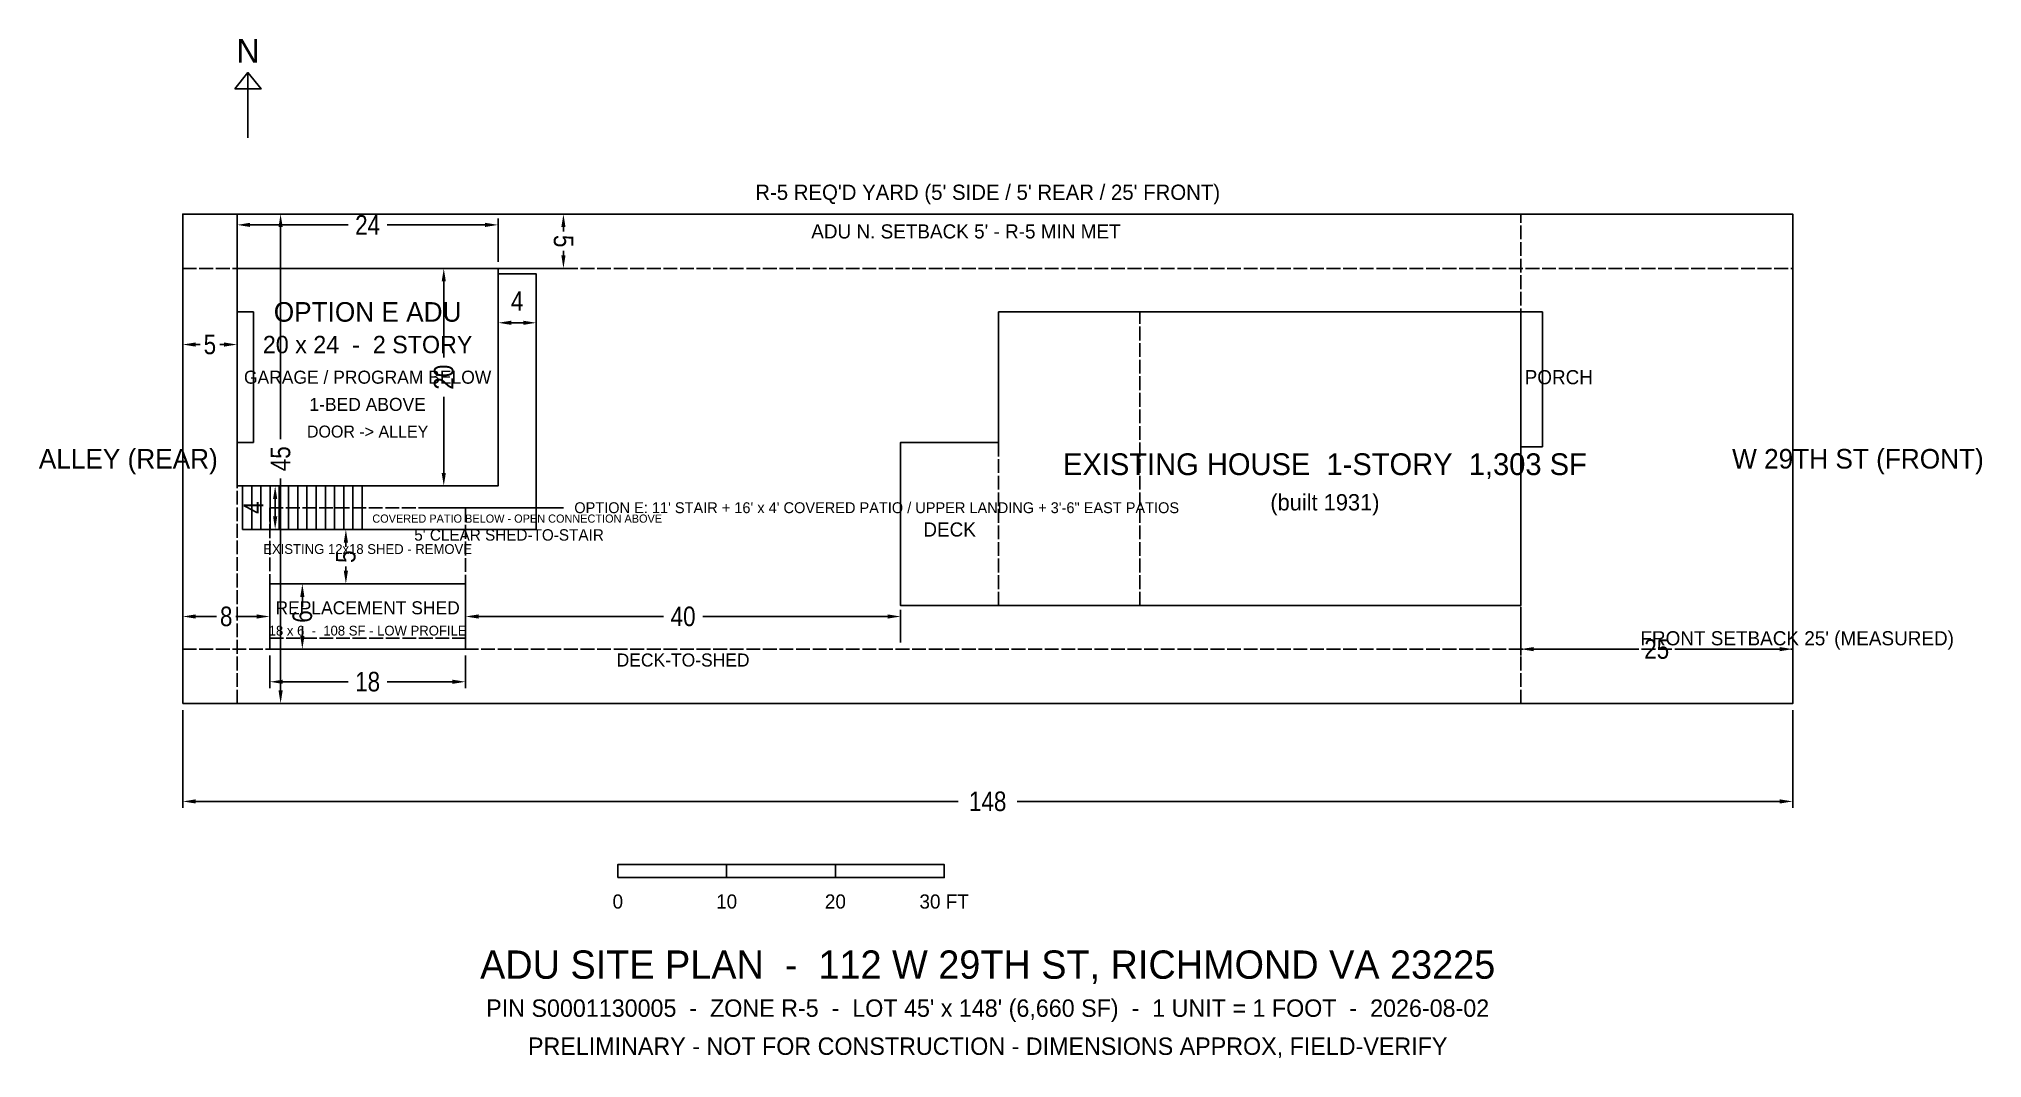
# Model space of a CAD drawing. Header units: feet. Extents: x -13 to 165, y -33 to 61.
import ezdxf
from ezdxf.enums import TextEntityAlignment as Align

# ---------------------------------------------------------------- set-up
doc = ezdxf.new("R2010")
doc.units = ezdxf.units.FT
doc.linetypes.add('DASHED', pattern=[1.524, 1.27, -0.254])
for name, color, linetype in [('DIMENSIONS', 3, 'Continuous'), ('EXISTING-HOUSE', 8, 'Continuous'), ('EXISTING-HOUSE-DETAIL', 9, 'DASHED'), ('EXISTING-SHED-REMOVE', 1, 'DASHED'), ('LOT-BOUNDARY', 250, 'Continuous'), ('NORTH-ARROW', 250, 'Continuous'), ('PROPOSED-ADU', 5, 'Continuous'), ('PROPOSED-ADU-ACCESS', 4, 'Continuous'), ('PROPOSED-SHED', 3, 'Continuous'), ('R5-SETBACK', 1, 'DASHED'), ('TEXT', 250, 'Continuous')]:
    doc.layers.add(name, color=color, linetype=linetype)
doc.styles.add('OpenSansCondensed-Light', font='OpenSansCondensed-Light.ttf')
doc.dimstyles.new('FT', dxfattribs={"dimtxt": 1.8, "dimasz": 1.2, "dimexe": 0.6, "dimexo": 0.6, "dimgap": 0.5, "dimtad": 1, "dimdec": 0, "dimcen": 2.5, "dimazin": 3, "dimtfac": 1, "dimtmove": 0, "dimatfit": 3})

# ---------------------------------------------------------------- blocks, each defined once
blk = doc.blocks.new('_CLOSEDFILLED')
at = {"color": 0, "linetype": 'BYBLOCK'}
blk.add_solid([(-1, 0.16), (0, 0), (-1, -0.16)], dxfattribs=at)
blk = doc.blocks.new('*D1')
for p, q in [((0, -0.6), (0, -9.6)), ((148, -0.6), (148, -9.6)), ((1.2, -9), (71.3, -9)), ((76.7, -9), (146.8, -9))]:
    blk.add_line(p, q)
at = {"layer": 'Defpoints'}
for p in [(0, 0), (148, 0), (0, -9)]:
    blk.add_point(p, dxfattribs=at)
at = {"layer": 'DIMENSIONS', "xscale": 1.2, "yscale": 1.2, "rotation": 180}
blk.add_blockref('_CLOSEDFILLED', (0, -9), dxfattribs=at)
at = {"layer": 'DIMENSIONS', "xscale": 1.2, "yscale": 1.2}
blk.add_blockref('_CLOSEDFILLED', (148, -9), dxfattribs=at)
at = {"layer": 'DIMENSIONS', "insert": (74, -9), "char_height": 1.8, "attachment_point": 5, "style": 'OpenSansCondensed-Light'}
blk.add_mtext('148', dxfattribs=at)
blk = doc.blocks.new('*D2')
for p, q in [((0.6, 45), (9.6, 45)), ((9, 24.3), (9, 43.8)), ((9, 1.2), (9, 20.7)), ((0.6, 0), (9.6, 0))]:
    blk.add_line(p, q)
at = {"layer": 'Defpoints'}
for p in [(0, 45), (0, 0), (9, 0)]:
    blk.add_point(p, dxfattribs=at)
at = {"layer": 'DIMENSIONS', "xscale": 1.2, "yscale": 1.2}
for p, rotation in [((9, 45), 90), ((9, 0), 270)]:
    blk.add_blockref('_CLOSEDFILLED', p, dxfattribs=dict(at, rotation=rotation))
at = {"layer": 'DIMENSIONS', "insert": (9, 22.5), "char_height": 1.8, "attachment_point": 5, "rotation": 90, "style": 'OpenSansCondensed-Light'}
blk.add_mtext('45', dxfattribs=at)
blk = doc.blocks.new('*D3')
for p, q in [((8, 4.4), (8, 1.4)), ((26, 4.4), (26, 1.4)), ((9.2, 2), (15.2, 2)), ((18.8, 2), (24.8, 2))]:
    blk.add_line(p, q)
at = {"layer": 'Defpoints'}
for p in [(8, 5), (26, 5), (8, 2)]:
    blk.add_point(p, dxfattribs=at)
at = {"layer": 'DIMENSIONS', "xscale": 1.2, "yscale": 1.2, "rotation": 180}
blk.add_blockref('_CLOSEDFILLED', (8, 2), dxfattribs=at)
at = {"layer": 'DIMENSIONS', "xscale": 1.2, "yscale": 1.2}
blk.add_blockref('_CLOSEDFILLED', (26, 2), dxfattribs=at)
at = {"layer": 'DIMENSIONS', "insert": (17, 2), "char_height": 1.8, "attachment_point": 5, "style": 'OpenSansCondensed-Light'}
blk.add_mtext('18', dxfattribs=at)
blk = doc.blocks.new('*D4')
for p, q in [((8.6, 11), (11.6, 11)), ((11, 8.9), (11, 9.8)), ((11, 6.2), (11, 7.1)), ((8.6, 5), (11.6, 5))]:
    blk.add_line(p, q)
at = {"layer": 'Defpoints'}
for p in [(8, 11), (8, 5), (11, 5)]:
    blk.add_point(p, dxfattribs=at)
at = {"layer": 'DIMENSIONS', "xscale": 1.2, "yscale": 1.2}
for p, rotation in [((11, 11), 90), ((11, 5), 270)]:
    blk.add_blockref('_CLOSEDFILLED', p, dxfattribs=dict(at, rotation=rotation))
at = {"layer": 'DIMENSIONS', "insert": (11, 8), "char_height": 1.8, "attachment_point": 5, "rotation": 90, "style": 'OpenSansCondensed-Light'}
blk.add_mtext('6', dxfattribs=at)
blk = doc.blocks.new('*D5')
for p, q in [((0, 5.6), (0, 8.6)), ((1.2, 8), (3.1, 8)), ((4.9, 8), (6.8, 8)), ((8, 5.6), (8, 8.6))]:
    blk.add_line(p, q)
at = {"layer": 'Defpoints'}
for p in [(0, 8), (0, 5), (8, 5)]:
    blk.add_point(p, dxfattribs=at)
at = {"layer": 'DIMENSIONS', "xscale": 1.2, "yscale": 1.2, "rotation": 180}
blk.add_blockref('_CLOSEDFILLED', (0, 8), dxfattribs=at)
at = {"layer": 'DIMENSIONS', "xscale": 1.2, "yscale": 1.2}
blk.add_blockref('_CLOSEDFILLED', (8, 8), dxfattribs=at)
at = {"layer": 'DIMENSIONS', "insert": (4, 8), "char_height": 1.8, "attachment_point": 5, "style": 'OpenSansCondensed-Light'}
blk.add_mtext('8', dxfattribs=at)
blk = doc.blocks.new('*D6')
for p, q in [((12.6, 16), (15.6, 16)), ((15, 14.4), (15, 14.8)), ((15, 12.2), (15, 12.6)), ((12.6, 11), (15.6, 11))]:
    blk.add_line(p, q)
at = {"layer": 'Defpoints'}
for p in [(12, 16), (12, 11), (15, 11)]:
    blk.add_point(p, dxfattribs=at)
at = {"layer": 'DIMENSIONS', "xscale": 1.2, "yscale": 1.2}
for p, rotation in [((15, 16), 90), ((15, 11), 270)]:
    blk.add_blockref('_CLOSEDFILLED', p, dxfattribs=dict(at, rotation=rotation))
at = {"layer": 'DIMENSIONS', "insert": (15, 13.5), "char_height": 1.8, "attachment_point": 5, "rotation": 90, "style": 'OpenSansCondensed-Light'}
blk.add_mtext('5', dxfattribs=at)
blk = doc.blocks.new('*D7')
for p, q in [((5, 40.6), (5, 44.6)), ((6.2, 44), (15.2, 44)), ((18.8, 44), (27.8, 44)), ((29, 40.6), (29, 44.6))]:
    blk.add_line(p, q)
at = {"layer": 'Defpoints'}
for p in [(5, 44), (5, 40), (29, 40)]:
    blk.add_point(p, dxfattribs=at)
at = {"layer": 'DIMENSIONS', "xscale": 1.2, "yscale": 1.2, "rotation": 180}
blk.add_blockref('_CLOSEDFILLED', (5, 44), dxfattribs=at)
at = {"layer": 'DIMENSIONS', "xscale": 1.2, "yscale": 1.2}
blk.add_blockref('_CLOSEDFILLED', (29, 44), dxfattribs=at)
at = {"layer": 'DIMENSIONS', "insert": (17, 44), "char_height": 1.8, "attachment_point": 5, "style": 'OpenSansCondensed-Light'}
blk.add_mtext('24', dxfattribs=at)
blk = doc.blocks.new('*D8')
for p, q in [((28.4, 40), (23.4, 40)), ((24, 31.8), (24, 38.8)), ((24, 21.2), (24, 28.2)), ((28.4, 20), (23.4, 20))]:
    blk.add_line(p, q)
at = {"layer": 'Defpoints'}
for p in [(29, 40), (24, 20), (29, 20)]:
    blk.add_point(p, dxfattribs=at)
at = {"layer": 'DIMENSIONS', "xscale": 1.2, "yscale": 1.2}
for p, rotation in [((24, 40), 90), ((24, 20), 270)]:
    blk.add_blockref('_CLOSEDFILLED', p, dxfattribs=dict(at, rotation=rotation))
at = {"layer": 'DIMENSIONS', "insert": (24, 30), "char_height": 1.8, "attachment_point": 5, "rotation": 90, "style": 'OpenSansCondensed-Light'}
blk.add_mtext('20', dxfattribs=at)
blk = doc.blocks.new('*D9')
for p, q in [((0, 30.6), (0, 33.6)), ((1.2, 33), (1.6, 33)), ((3.4, 33), (3.8, 33)), ((5, 30.6), (5, 33.6))]:
    blk.add_line(p, q)
at = {"layer": 'Defpoints'}
for p in [(0, 33), (0, 30), (5, 30)]:
    blk.add_point(p, dxfattribs=at)
at = {"layer": 'DIMENSIONS', "xscale": 1.2, "yscale": 1.2, "rotation": 180}
blk.add_blockref('_CLOSEDFILLED', (0, 33), dxfattribs=at)
at = {"layer": 'DIMENSIONS', "xscale": 1.2, "yscale": 1.2}
blk.add_blockref('_CLOSEDFILLED', (5, 33), dxfattribs=at)
at = {"layer": 'DIMENSIONS', "insert": (2.5, 33), "char_height": 1.8, "attachment_point": 5, "style": 'OpenSansCondensed-Light'}
blk.add_mtext('5', dxfattribs=at)
blk = doc.blocks.new('*D10')
for p, q in [((29.6, 45), (35.6, 45)), ((35, 43.8), (35, 43.4)), ((35, 41.6), (35, 41.2)), ((29.6, 40), (35.6, 40))]:
    blk.add_line(p, q)
at = {"layer": 'Defpoints'}
for p in [(29, 45), (35, 45), (29, 40)]:
    blk.add_point(p, dxfattribs=at)
at = {"layer": 'DIMENSIONS', "xscale": 1.2, "yscale": 1.2}
for p, rotation in [((35, 45), 90), ((35, 40), -90)]:
    blk.add_blockref('_CLOSEDFILLED', p, dxfattribs=dict(at, rotation=rotation))
at = {"layer": 'DIMENSIONS', "insert": (35, 42.5), "char_height": 1.8, "attachment_point": 5, "rotation": 270, "style": 'OpenSansCondensed-Light'}
blk.add_mtext('5', dxfattribs=at)
blk = doc.blocks.new('*D11')
for p, q in [((6.1, 20), (9.1, 20)), ((8.5, 17.2), (8.5, 18.8)), ((6.1, 16), (9.1, 16))]:
    blk.add_line(p, q)
at = {"layer": 'Defpoints'}
for p in [(5.5, 20), (5.5, 16), (8.5, 16)]:
    blk.add_point(p, dxfattribs=at)
at = {"layer": 'DIMENSIONS', "xscale": 1.2, "yscale": 1.2}
for p, rotation in [((8.5, 20), 90), ((8.5, 16), 270)]:
    blk.add_blockref('_CLOSEDFILLED', p, dxfattribs=dict(at, rotation=rotation))
at = {"layer": 'DIMENSIONS', "insert": (6.5, 18), "char_height": 1.8, "attachment_point": 5, "rotation": 90, "style": 'OpenSansCondensed-Light'}
blk.add_mtext('4', dxfattribs=at)
blk = doc.blocks.new('*D12')
for p, q in [((29, 32.6), (29, 35.6)), ((30.2, 35), (31.3, 35)), ((32.5, 32.6), (32.5, 35.6))]:
    blk.add_line(p, q)
at = {"layer": 'Defpoints'}
for p in [(29, 35), (29, 32), (32.5, 32)]:
    blk.add_point(p, dxfattribs=at)
at = {"layer": 'DIMENSIONS', "xscale": 1.2, "yscale": 1.2, "rotation": 180}
blk.add_blockref('_CLOSEDFILLED', (29, 35), dxfattribs=at)
at = {"layer": 'DIMENSIONS', "xscale": 1.2, "yscale": 1.2}
blk.add_blockref('_CLOSEDFILLED', (32.5, 35), dxfattribs=at)
at = {"layer": 'DIMENSIONS', "insert": (30.75, 37), "char_height": 1.8, "attachment_point": 5, "style": 'OpenSansCondensed-Light'}
blk.add_mtext('4', dxfattribs=at)
blk = doc.blocks.new('*D13')
for p, q in [((123, 8.4), (123, 4.4)), ((148, 8.4), (148, 4.4)), ((124.2, 5), (133.7, 5)), ((137.3, 5), (146.8, 5))]:
    blk.add_line(p, q)
at = {"layer": 'Defpoints'}
for p in [(123, 9), (148, 9), (123, 5)]:
    blk.add_point(p, dxfattribs=at)
at = {"layer": 'DIMENSIONS', "xscale": 1.2, "yscale": 1.2, "rotation": 180}
blk.add_blockref('_CLOSEDFILLED', (123, 5), dxfattribs=at)
at = {"layer": 'DIMENSIONS', "xscale": 1.2, "yscale": 1.2}
blk.add_blockref('_CLOSEDFILLED', (148, 5), dxfattribs=at)
at = {"layer": 'DIMENSIONS', "insert": (135.5, 5), "char_height": 1.8, "attachment_point": 5, "style": 'OpenSansCondensed-Light'}
blk.add_mtext('25', dxfattribs=at)
blk = doc.blocks.new('*D14')
for p, q in [((26, 5.6), (26, 8.6)), ((27.2, 8), (44.2, 8)), ((47.8, 8), (64.8, 8)), ((66, 5.6), (66, 8.6))]:
    blk.add_line(p, q)
at = {"layer": 'Defpoints'}
for p in [(26, 8), (26, 5), (66, 5)]:
    blk.add_point(p, dxfattribs=at)
at = {"layer": 'DIMENSIONS', "xscale": 1.2, "yscale": 1.2, "rotation": 180}
blk.add_blockref('_CLOSEDFILLED', (26, 8), dxfattribs=at)
at = {"layer": 'DIMENSIONS', "xscale": 1.2, "yscale": 1.2}
blk.add_blockref('_CLOSEDFILLED', (66, 8), dxfattribs=at)
at = {"layer": 'DIMENSIONS', "insert": (46, 8), "char_height": 1.8, "attachment_point": 5, "style": 'OpenSansCondensed-Light'}
blk.add_mtext('40', dxfattribs=at)

msp = doc.modelspace()

# ---------------------------------------------------------------- linework, layer by layer
at = {"layer": 'EXISTING-HOUSE'}
msp.add_lwpolyline([(125, 36), (75, 36), (75, 24), (66, 24), (66, 9), (75, 9), (123, 9), (123, 23.6), (125, 23.6)], close=True, dxfattribs=at)
at = {"layer": 'EXISTING-HOUSE-DETAIL'}
for p, q in [((88, 9), (88, 36)), ((123, 23.6), (123, 36)), ((75, 9), (75, 24))]:
    msp.add_line(p, q, dxfattribs=at)
at = {"layer": 'EXISTING-SHED-REMOVE'}
msp.add_lwpolyline([(8, 6), (26, 6), (26, 18), (8, 18)], close=True, dxfattribs=at)
at = {"layer": 'LOT-BOUNDARY'}
msp.add_lwpolyline([(0, 0), (148, 0), (148, 45), (0, 45)], close=True, dxfattribs=at)
at = {"layer": 'NORTH-ARROW'}
msp.add_line((6, 52), (6, 58), dxfattribs=at)
msp.add_lwpolyline([(4.8, 56.5), (6, 58), (7.2, 56.5)], close=True, dxfattribs=at)
at = {"layer": 'PROPOSED-ADU'}
for points in [[(5, 20), (29, 20), (29, 40), (5, 40)], [(5, 24), (6.5, 24), (6.5, 36), (5, 36)]]:
    msp.add_lwpolyline(points, close=True, dxfattribs=at)
at = {"layer": 'PROPOSED-ADU-ACCESS'}
for p, q in [((6.35, 16), (6.35, 20)), ((7.19, 16), (7.19, 20)), ((8.04, 16), (8.04, 20)), ((8.88, 16), (8.88, 20)), ((9.73, 16), (9.73, 20)), ((10.58, 16), (10.58, 20)), ((11.42, 16), (11.42, 20)), ((12.27, 16), (12.27, 20)), ((13.12, 16), (13.12, 20)), ((13.96, 16), (13.96, 20)), ((14.81, 16), (14.81, 20)), ((15.65, 16), (15.65, 20)), ((16.5, 20), (29, 20)), ((23, 18), (35, 18))]:
    msp.add_line(p, q, dxfattribs=at)
for points in [[(29, 20), (29, 39.5), (32.5, 39.5), (32.5, 20)], [(16.5, 16), (32.5, 16), (32.5, 20)]]:
    msp.add_lwpolyline(points, dxfattribs=at)
msp.add_lwpolyline([(5.5, 16), (16.5, 16), (16.5, 20), (5.5, 20)], close=True, dxfattribs=at)
at = {"layer": 'PROPOSED-SHED'}
msp.add_lwpolyline([(8, 5), (26, 5), (26, 11), (8, 11)], close=True, dxfattribs=at)
at = {"layer": 'R5-SETBACK'}
for p, q in [((5, 0), (5, 45)), ((123, 0), (123, 45)), ((0, 40), (148, 40)), ((0, 5), (148, 5))]:
    msp.add_line(p, q, dxfattribs=at)
at = {"layer": 'TEXT'}
for points in [[(40, -16), (50, -16), (50, -14.8), (40, -14.8)], [(50, -16), (60, -16), (60, -14.8), (50, -14.8)], [(60, -16), (70, -16), (70, -14.8), (60, -14.8)]]:
    msp.add_lwpolyline(points, close=True, dxfattribs=at)

# ---------------------------------------------------------------- texts
at = {"layer": 'DIMENSIONS'}
for s, height, p in [("ADU N. SETBACK 5' - R-5 MIN MET", 1.3, (72, 43.4)), ('DECK-TO-SHED', 1.2, (46, 4))]:
    msp.add_text(s, height=height, dxfattribs=at).set_placement(p, align=Align.MIDDLE_CENTER)
msp.add_text("FRONT SETBACK 25' (MEASURED)", height=1.3, dxfattribs=at).set_placement((134, 6), align=Align.MIDDLE_LEFT)
at = {"layer": 'EXISTING-SHED-REMOVE'}
msp.add_text('EXISTING 12x18 SHED - REMOVE', height=0.9, dxfattribs=at).set_placement((17, 14.2), align=Align.MIDDLE_CENTER)
at = {"layer": 'NORTH-ARROW'}
msp.add_text('N', height=2.2, dxfattribs=at).set_placement((6, 60), align=Align.MIDDLE_CENTER)
at = {"layer": 'PROPOSED-ADU'}
for s, height, p in [('OPTION E ADU', 1.8, (17, 36)), ('20 x 24  -  2 STORY', 1.6, (17, 33)), ('GARAGE / PROGRAM BELOW', 1.2, (17, 30)), ('1-BED ABOVE', 1.2, (17, 27.5)), ('DOOR -> ALLEY', 1.1, (17, 25))]:
    msp.add_text(s, height=height, dxfattribs=at).set_placement(p, align=Align.MIDDLE_CENTER)
at = {"layer": 'PROPOSED-ADU-ACCESS'}
msp.add_text('OPTION E: 11\' STAIR + 16\' x 4\' COVERED PATIO / UPPER LANDING + 3\'-6" EAST PATIOS', height=1, dxfattribs=at).set_placement((36, 18), align=Align.MIDDLE_LEFT)
msp.add_text('COVERED PATIO BELOW - OPEN CONNECTION ABOVE', height=0.75, dxfattribs=at).set_placement((30.75, 17), align=Align.MIDDLE_CENTER)
at = {"layer": 'PROPOSED-SHED'}
for s, height, p in [("5' CLEAR SHED-TO-STAIR", 1.05, (30, 15.5)), ('REPLACEMENT SHED', 1.2, (17, 8.8)), ('18 x 6  -  108 SF - LOW PROFILE', 0.9, (17, 6.7))]:
    msp.add_text(s, height=height, dxfattribs=at).set_placement(p, align=Align.MIDDLE_CENTER)
at = {"layer": 'R5-SETBACK'}
for s, height, p in [("R-5 REQ'D YARD (5' SIDE / 5' REAR / 25' FRONT)", 1.4, (74, 47)), ('PRELIMINARY - NOT FOR CONSTRUCTION - DIMENSIONS APPROX, FIELD-VERIFY', 1.6, (74, -31.5))]:
    msp.add_text(s, height=height, dxfattribs=at).set_placement(p, align=Align.MIDDLE_CENTER)
at = {"layer": 'TEXT'}
for s, height, p in [('PORCH', 1.3, (126.5, 30)), ('ALLEY (REAR)', 1.8, (-5, 22.5)), ('W 29TH ST (FRONT)', 1.8, (154, 22.5)), ('EXISTING HOUSE  1-STORY  1,303 SF', 2, (105, 22)), ('(built 1931)', 1.5, (105, 18.5)), ('DECK', 1.3, (70.5, 16)), ('0', 1.3, (40, -18.2)), ('10', 1.3, (50, -18.2)), ('20', 1.3, (60, -18.2)), ('30 FT', 1.3, (70, -18.2)), ('ADU SITE PLAN  -  112 W 29TH ST, RICHMOND VA 23225', 2.6, (74, -24)), ("PIN S0001130005  -  ZONE R-5  -  LOT 45' x 148' (6,660 SF)  -  1 UNIT = 1 FOOT  -  2026-08-02", 1.6, (74, -28))]:
    msp.add_text(s, height=height, dxfattribs=at).set_placement(p, align=Align.MIDDLE_CENTER)

# ---------------------------------------------------------------- dimensions: what is measured, and where the dimension line sits
at = {"layer": 'DIMENSIONS'}
for base, p1, p2, angle, picture, middle in [((9, 0), (0, 0), (0, 45), 90, '*D2', (9, 22.5)), ((35, 45), (29, 45), (29, 40), 270, '*D10', (35, 42.5)), ((24, 20), (29, 20), (29, 40), 90, '*D8', (24, 30)), ((8.5, 16), (5.5, 16), (5.5, 20), 90, '*D11', (6.5, 18)), ((15, 11), (12, 11), (12, 16), 90, '*D6', (15, 13.5)), ((11, 5), (8, 5), (8, 11), 90, '*D4', (11, 8))]:
    dim = msp.add_linear_dim(base=base, p1=p1, p2=p2, angle=angle, dimstyle='FT', dxfattribs=at)
    dim.commit()
    dim.dimension.update_dxf_attribs({"geometry": picture, "text_midpoint": middle})
for base, p1, p2, picture, middle in [((5, 44), (5, 40), (29, 40), '*D7', (17, 44)), ((29, 35), (29, 32), (32.5, 32), '*D12', (30.75, 37)), ((0, 33), (0, 30), (5, 30), '*D9', (2.5, 33)), ((0, 8), (0, 5), (8, 5), '*D5', (4, 8)), ((26, 8), (26, 5), (66, 5), '*D14', (46, 8)), ((123, 5), (123, 9), (148, 9), '*D13', (135.5, 5)), ((8, 2), (8, 5), (26, 5), '*D3', (17, 2)), ((0, -9), (0, 0), (148, 0), '*D1', (74, -9))]:
    dim = msp.add_linear_dim(base=base, p1=p1, p2=p2, dimstyle='FT', dxfattribs=at)
    dim.commit()
    dim.dimension.update_dxf_attribs({"geometry": picture, "text_midpoint": middle})

doc.saveas('drawing.dxf')
